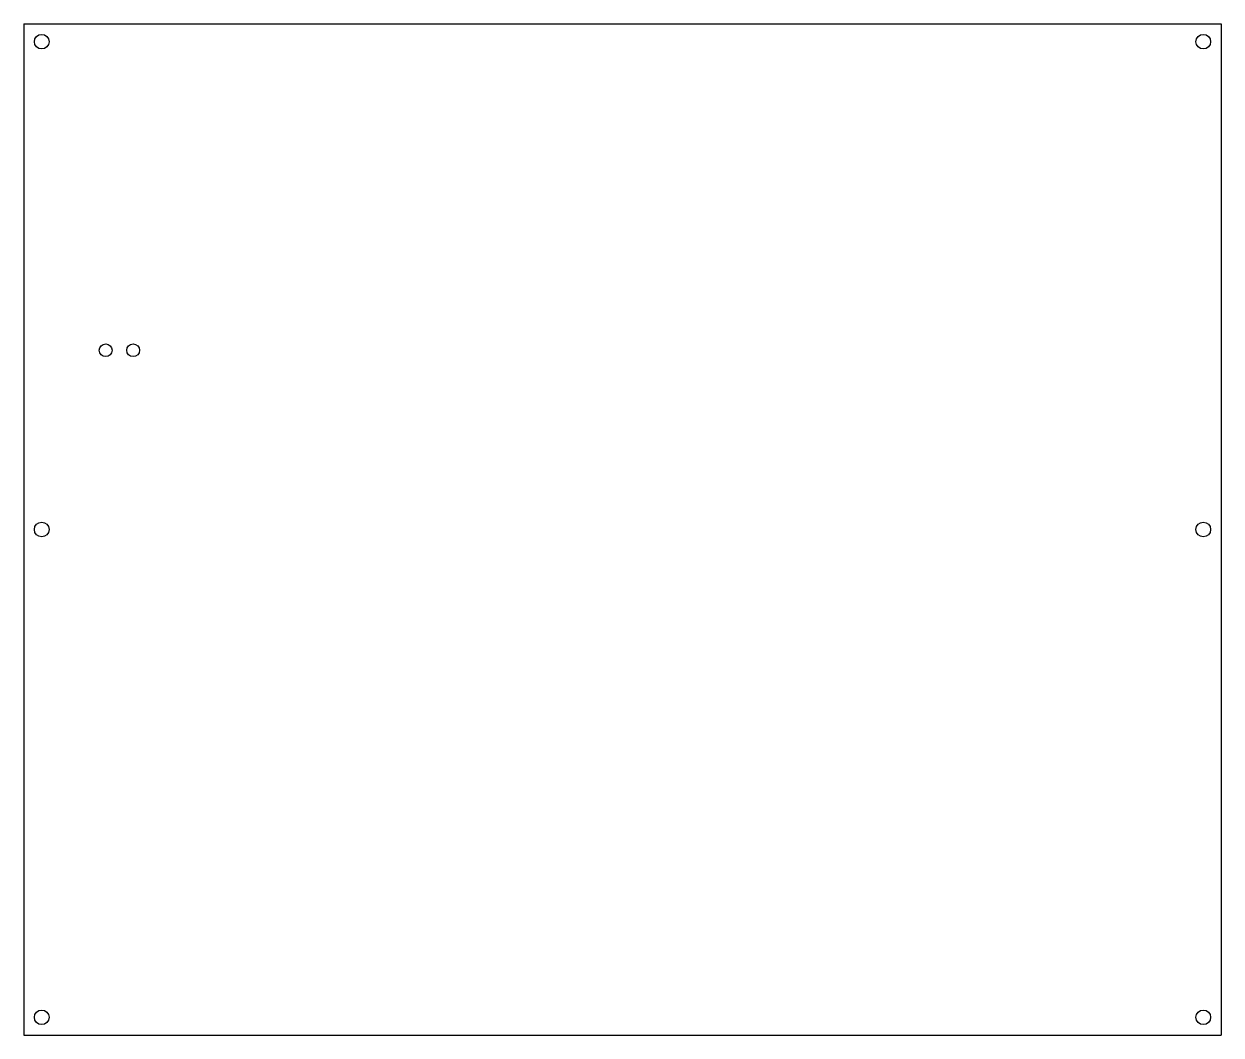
# Model space of a CAD drawing. Header units: millimetres. Extents: x -327 to 327, y -276 to 276.
import ezdxf

# ---------------------------------------------------------------- set-up
doc = ezdxf.new("R2010")
doc.units = ezdxf.units.MM

msp = doc.modelspace()

# ---------------------------------------------------------------- linework, layer by layer
for p, q in [((-327.2, 276.4, 0.5), (327.2, 276.4, 0.5)), ((-327.2, 276.4, 0.5), (-327.2, -276.4, 0.5)), ((327.2, 276.4, 0.5), (327.2, -276.4, 0.5)), ((-327.2, -276.4, 0.5), (327.2, -276.4, 0.5))]:
    msp.add_line(p, q)
for centre, radius in [((-317.5, 266.7, 0.5), 4), ((317.5, 266.7, 0.5), 4), ((-282.5, 98, 0.5), 3.5), ((-267.5, 98, 0.5), 3.5), ((-317.5, 0, 0.5), 4), ((317.5, 0, 0.5), 4), ((-317.5, -266.7, 0.5), 4), ((317.5, -266.7, 0.5), 4)]:
    msp.add_circle(centre, radius)

doc.saveas('drawing.dxf')
